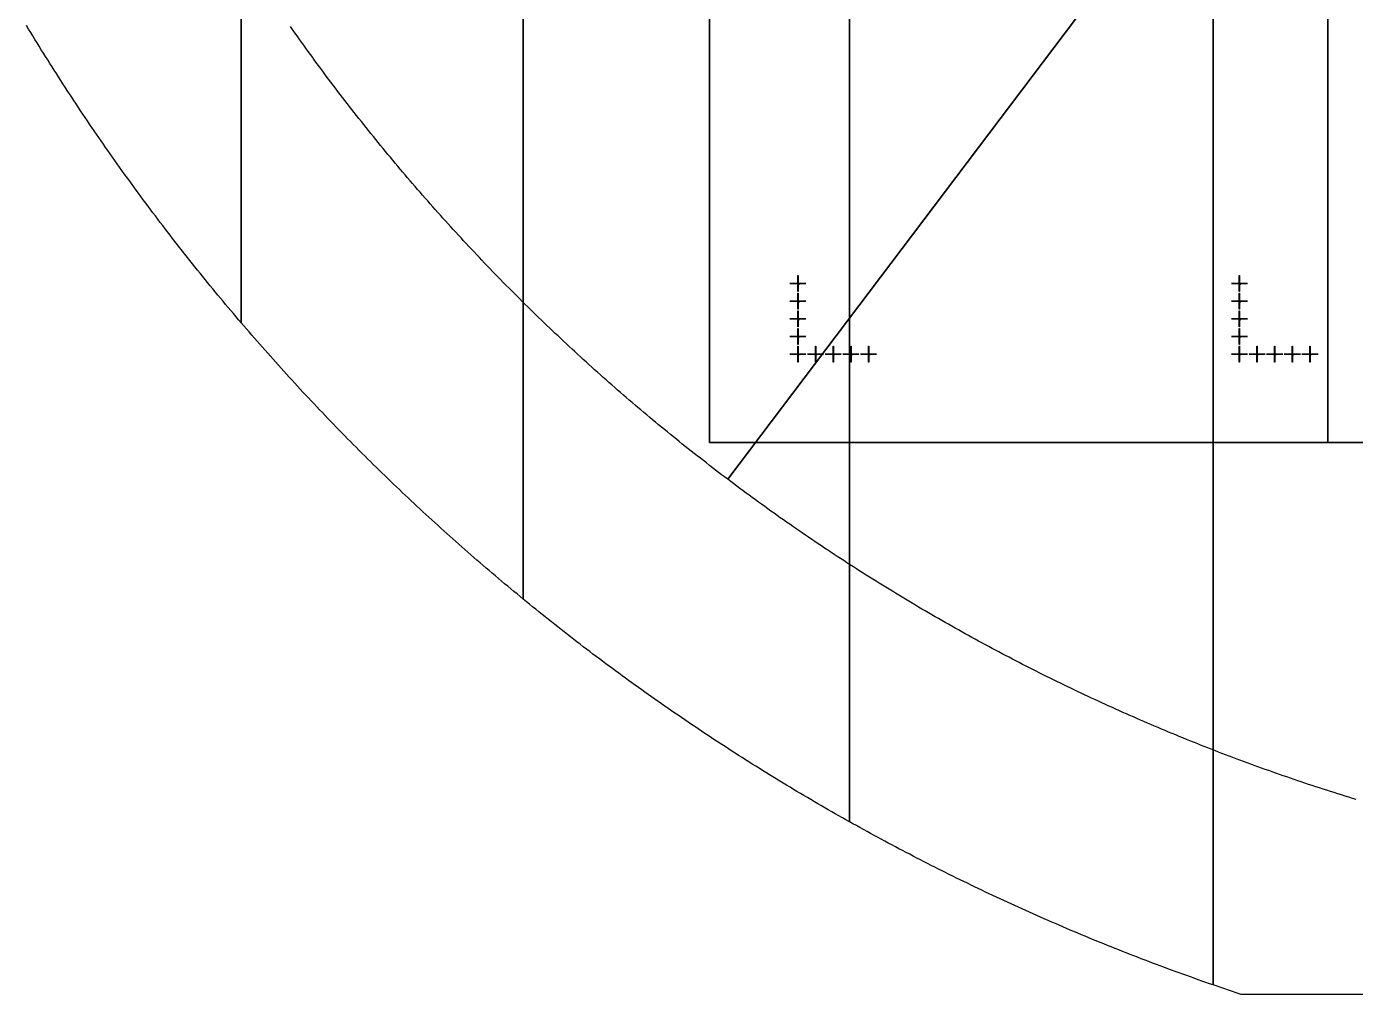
# Model space of a CAD drawing. Extents: x -25400 to 25400, y -24113 to 25400.
# Drawn here: x -21741 to -6690, y -24113 to -13144 of the extents above; entities that cross this region are included whole.
import ezdxf

# ---------------------------------------------------------------- set-up
doc = ezdxf.new("R2010")
doc.units = 0
for name, color, linetype in [('L0D0', 1, 'CONTINUOUS'), ('L1D0', 2, 'CONTINUOUS'), ('L3D0', 3, 'CONTINUOUS')]:
    doc.layers.add(name, color=color, linetype=linetype)

msp = doc.modelspace()

# ---------------------------------------------------------------- linework, layer by layer
at = {"layer": 'L0D0'}
for points in [[(-4251.735, -24112.788), (-7983.296, -24112.788), (-7996.667, -24108.366), (-8040.032, -24093.939), (-8083.372, -24079.433), (-8126.685, -24064.85), (-8169.972, -24050.188), (-8213.232, -24035.449), (-8256.466, -24020.632), (-8299.673, -24005.737), (-8299.673, 24005.737)], [(-12421.944, 22155.255), (-12421.944, -22155.255), (-12461.788, -22132.868), (-12501.591, -22110.41), (-12541.355, -22087.88), (-12581.077, -22065.278), (-12620.759, -22042.605), (-12660.4, -22019.861), (-12700, -21997.045), (-12739.559, -21974.158), (-12779.077, -21951.2), (-12818.553, -21928.171), (-12857.988, -21905.071), (-12897.381, -21881.901), (-12936.732, -21858.659), (-12976.042, -21835.346), (-13015.309, -21811.963), (-13054.534, -21788.509), (-13093.718, -21764.985), (-13132.858, -21741.39), (-13171.956, -21717.725), (-13211.012, -21693.989), (-13250.025, -21670.183), (-13288.995, -21646.307), (-13327.922, -21622.361), (-13366.805, -21598.345), (-13405.646, -21574.259), (-13444.443, -21550.104), (-13483.196, -21525.878), (-13521.906, -21501.583), (-13560.572, -21477.218), (-13599.194, -21452.783), (-13637.772, -21428.28), (-13676.306, -21403.706), (-13714.796, -21379.064), (-13753.241, -21354.352), (-13791.642, -21329.571), (-13829.998, -21304.721), (-13868.31, -21279.802), (-13906.576, -21254.815), (-13944.798, -21229.758), (-13982.974, -21204.633), (-14021.105, -21179.439), (-14059.191, -21154.176), (-14097.231, -21128.845), (-14135.225, -21103.445), (-14173.174, -21077.978), (-14211.077, -21052.442), (-14248.933, -21026.838), (-14286.744, -21001.165), (-14324.509, -20975.425), (-14362.227, -20949.617), (-14399.898, -20923.741), (-14437.523, -20897.797), (-14475.101, -20871.786), (-14512.633, -20845.707), (-14550.117, -20819.56), (-14587.554, -20793.347), (-14624.944, -20767.065), (-14662.287, -20740.717), (-14699.582, -20714.302), (-14736.83, -20687.819), (-14774.03, -20661.269), (-14811.182, -20634.653), (-14848.286, -20607.97), (-14885.342, -20581.22), (-14922.35, -20554.403), (-14959.309, -20527.52), (-14996.22, -20500.57), (-15033.083, -20473.554), (-15069.897, -20446.472), (-15106.662, -20419.323), (-15143.378, -20392.109), (-15180.045, -20364.828), (-15216.663, -20337.482), (-15253.232, -20310.069), (-15289.751, -20282.591), (-15326.221, -20255.047), (-15362.641, -20227.438), (-15399.012, -20199.763), (-15435.333, -20172.023), (-15471.603, -20144.217), (-15507.824, -20116.347), (-15543.994, -20088.411), (-15580.114, -20060.41), (-15616.184, -20032.344), (-15652.203, -20004.213), (-15688.171, -19976.018), (-15724.089, -19947.757), (-15759.956, -19919.433), (-15795.771, -19891.043), (-15831.536, -19862.59), (-15867.249, -19834.072), (-15902.911, -19805.49), (-15938.522, -19776.843), (-15974.08, -19748.133), (-16009.587, -19719.359), (-16045.043, -19690.521), (-16080.446, -19661.619), (-16115.797, -19632.653), (-16115.797, 19632.653)], [(-8299.673, 22155.255), (-8299.673, -24005.737), (-8342.854, -23990.765), (-8386.007, -23975.715), (-8429.133, -23960.587), (-8472.232, -23945.381), (-8515.303, -23930.098), (-8558.347, -23914.738), (-8601.363, -23899.3), (-8644.351, -23883.785), (-8687.312, -23868.193), (-8730.244, -23852.523), (-8773.148, -23836.776), (-8816.023, -23820.952), (-8858.87, -23805.05), (-8901.688, -23789.072), (-8944.478, -23773.017), (-8987.238, -23756.884), (-9029.97, -23740.675), (-9072.672, -23724.389), (-9115.345, -23708.026), (-9157.988, -23691.586), (-9200.602, -23675.07), (-9243.185, -23658.477), (-9285.739, -23641.807), (-9328.263, -23625.061), (-9370.757, -23608.238), (-9413.22, -23591.339), (-9455.653, -23574.364), (-9498.055, -23557.312), (-9540.427, -23540.184), (-9582.767, -23522.98), (-9625.077, -23505.699), (-9667.355, -23488.343), (-9709.602, -23470.91), (-9751.818, -23453.402), (-9794.002, -23435.817), (-9836.154, -23418.157), (-9878.275, -23400.421), (-9920.364, -23382.609), (-9962.42, -23364.721), (-10004.444, -23346.758), (-10046.436, -23328.719), (-10088.395, -23310.604), (-10130.322, -23292.415), (-10172.216, -23274.149), (-10214.077, -23255.809), (-10255.904, -23237.393), (-10297.699, -23218.902), (-10339.46, -23200.335), (-10381.188, -23181.694), (-10422.882, -23162.977), (-10464.543, -23144.186), (-10506.169, -23125.32), (-10547.762, -23106.378), (-10589.32, -23087.362), (-10630.844, -23068.271), (-10672.334, -23049.106), (-10713.789, -23029.866), (-10755.21, -23010.551), (-10796.595, -22991.162), (-10837.946, -22971.698), (-10879.262, -22952.16), (-10920.542, -22932.548), (-10961.787, -22912.862), (-11002.997, -22893.101), (-11044.171, -22873.266), (-11085.309, -22853.357), (-11126.411, -22833.374), (-11167.477, -22813.317), (-11208.507, -22793.187), (-11249.501, -22772.982), (-11290.459, -22752.704), (-11331.379, -22732.352), (-11372.264, -22711.927), (-11413.111, -22691.428), (-11453.921, -22670.855), (-11494.695, -22650.21), (-11535.431, -22629.491), (-11576.129, -22608.698), (-11616.791, -22587.832), (-11657.414, -22566.894), (-11698, -22545.882), (-11738.548, -22524.797), (-11779.058, -22503.639), (-11819.53, -22482.409), (-11859.964, -22461.105), (-11900.359, -22439.729), (-11940.716, -22418.281), (-11981.034, -22396.759), (-12021.313, -22375.166), (-12061.553, -22353.499), (-12101.755, -22331.761), (-12141.917, -22309.95), (-12182.04, -22288.067), (-12222.123, -22266.111), (-12262.167, -22244.084), (-12302.171, -22221.984), (-12342.135, -22199.813), (-12382.059, -22177.57), (-12421.944, -22155.255), (-12421.944, 22155.255)], [(-16115.797, 19632.653), (-16115.797, -19632.653), (-16151.096, -19603.624), (-16186.343, -19574.532), (-16221.538, -19545.376), (-16256.68, -19516.157), (-16291.769, -19486.874), (-16326.805, -19457.529), (-16361.789, -19428.12), (-16396.72, -19398.649), (-16431.597, -19369.115), (-16466.422, -19339.518), (-16501.193, -19309.859), (-16535.91, -19280.137), (-16570.574, -19250.352), (-16605.185, -19220.506), (-16639.742, -19190.597), (-16674.245, -19160.625), (-16708.693, -19130.592), (-16743.088, -19100.497), (-16777.429, -19070.34), (-16811.715, -19040.122), (-16845.947, -19009.842), (-16880.124, -18979.5), (-16914.247, -18949.096), (-16948.315, -18918.632), (-16982.328, -18888.106), (-17016.286, -18857.519), (-17050.189, -18826.871), (-17084.036, -18796.162), (-17117.829, -18765.392), (-17151.566, -18734.561), (-17185.247, -18703.67), (-17218.873, -18672.718), (-17252.443, -18641.706), (-17285.957, -18610.633), (-17319.416, -18579.501), (-17352.818, -18548.308), (-17386.164, -18517.055), (-17419.454, -18485.741), (-17452.687, -18454.369), (-17485.864, -18422.936), (-17518.984, -18391.444), (-17552.047, -18359.892), (-17585.054, -18328.281), (-17618.004, -18296.61), (-17650.897, -18264.88), (-17683.732, -18233.091), (-17716.51, -18201.243), (-17749.231, -18169.336), (-17781.895, -18137.371), (-17814.501, -18105.346), (-17847.049, -18073.263), (-17879.54, -18041.122), (-17911.972, -18008.922), (-17944.347, -17976.663), (-17976.663, -17944.347), (-18008.922, -17911.972), (-18041.122, -17879.54), (-18073.263, -17847.049), (-18105.346, -17814.501), (-18137.371, -17781.895), (-18169.336, -17749.231), (-18201.243, -17716.51), (-18233.091, -17683.732), (-18264.88, -17650.897), (-18296.61, -17618.004), (-18328.281, -17585.054), (-18359.892, -17552.047), (-18391.444, -17518.984), (-18422.936, -17485.864), (-18454.369, -17452.687), (-18485.741, -17419.454), (-18517.055, -17386.164), (-18548.308, -17352.818), (-18579.501, -17319.416), (-18610.633, -17285.957), (-18641.706, -17252.443), (-18672.718, -17218.873), (-18703.67, -17185.247), (-18734.561, -17151.566), (-18765.392, -17117.829), (-18796.162, -17084.036), (-18826.871, -17050.189), (-18857.519, -17016.286), (-18888.106, -16982.328), (-18918.632, -16948.315), (-18949.096, -16914.247), (-18979.5, -16880.124), (-19009.842, -16845.947), (-19040.122, -16811.715), (-19070.34, -16777.429), (-19100.497, -16743.088), (-19130.592, -16708.693), (-19160.625, -16674.245), (-19190.597, -16639.742), (-19220.506, -16605.185), (-19250.352, -16570.574), (-19280.137, -16535.91), (-19309.859, -16501.193), (-19309.859, 16501.193)], [(-19309.859, 16501.193), (-19309.859, -16501.193), (-19339.518, -16466.422), (-19369.115, -16431.597), (-19398.649, -16396.72), (-19428.12, -16361.789), (-19457.529, -16326.805), (-19486.874, -16291.769), (-19516.157, -16256.68), (-19545.376, -16221.538), (-19574.532, -16186.343), (-19603.624, -16151.096), (-19632.653, -16115.797), (-19661.619, -16080.446), (-19690.521, -16045.043), (-19719.359, -16009.587), (-19748.133, -15974.08), (-19776.843, -15938.522), (-19805.49, -15902.911), (-19834.072, -15867.249), (-19862.59, -15831.536), (-19891.043, -15795.771), (-19919.433, -15759.956), (-19947.757, -15724.089), (-19976.018, -15688.171), (-20004.213, -15652.203), (-20032.344, -15616.184), (-20060.41, -15580.114), (-20088.411, -15543.994), (-20116.347, -15507.824), (-20144.217, -15471.603), (-20172.023, -15435.333), (-20199.763, -15399.012), (-20227.438, -15362.641), (-20255.047, -15326.221), (-20282.591, -15289.751), (-20310.069, -15253.232), (-20337.482, -15216.663), (-20364.828, -15180.045), (-20392.109, -15143.378), (-20419.323, -15106.662), (-20446.472, -15069.897), (-20473.554, -15033.083), (-20500.57, -14996.22), (-20527.52, -14959.309), (-20554.403, -14922.35), (-20581.22, -14885.342), (-20607.97, -14848.286), (-20634.653, -14811.182), (-20661.269, -14774.03), (-20687.819, -14736.83), (-20714.302, -14699.582), (-20740.717, -14662.287), (-20767.065, -14624.944), (-20793.347, -14587.554), (-20819.56, -14550.117), (-20845.707, -14512.633), (-20871.786, -14475.101), (-20897.797, -14437.523), (-20923.741, -14399.898), (-20949.617, -14362.227), (-20975.425, -14324.509), (-21001.165, -14286.744), (-21026.838, -14248.933), (-21052.442, -14211.077), (-21077.978, -14173.174), (-21103.445, -14135.225), (-21128.845, -14097.231), (-21154.176, -14059.191), (-21179.439, -14021.105), (-21204.633, -13982.974), (-21229.758, -13944.798), (-21254.815, -13906.576), (-21279.802, -13868.31), (-21304.721, -13829.998), (-21329.571, -13791.642), (-21354.352, -13753.241), (-21379.064, -13714.796), (-21403.706, -13676.306), (-21428.28, -13637.772), (-21452.783, -13599.194), (-21477.218, -13560.572), (-21501.583, -13521.906), (-21525.878, -13483.196), (-21550.104, -13444.443), (-21574.259, -13405.646), (-21598.345, -13366.805), (-21622.361, -13327.922), (-21646.307, -13288.995), (-21670.183, -13250.025), (-21693.989, -13211.012), (-21717.725, -13171.956), (-21741.39, -13132.858)], [(0, 0), (-13800.333, -18274.595), (-13834.946, -18248.405), (-13869.508, -18222.15), (-13904.021, -18195.829), (-13938.484, -18169.443), (-13972.897, -18142.991), (-14007.26, -18116.475), (-14041.573, -18089.893), (-14075.835, -18063.247), (-14110.046, -18036.535), (-14144.207, -18009.759), (-14178.317, -17982.918), (-14212.376, -17956.012), (-14246.384, -17929.042), (-14280.34, -17902.008), (-14314.246, -17874.909), (-14348.1, -17847.746), (-14381.902, -17820.519), (-14415.653, -17793.228), (-14449.352, -17765.873), (-14482.999, -17738.454), (-14516.594, -17710.971), (-14550.137, -17683.425), (-14583.628, -17655.815), (-14617.066, -17628.142), (-14650.452, -17600.405), (-14683.785, -17572.605), (-14717.065, -17544.743), (-14750.293, -17516.817), (-14783.467, -17488.828), (-14816.589, -17460.776), (-14849.657, -17432.662), (-14882.672, -17404.485), (-14915.633, -17376.245), (-14948.541, -17347.943), (-14981.395, -17319.579), (-15014.195, -17291.152), (-15046.941, -17262.664), (-15079.634, -17234.113), (-15112.272, -17205.5), (-15144.856, -17176.826), (-15177.385, -17148.09), (-15209.86, -17119.292), (-15242.28, -17090.433), (-15274.646, -17061.512), (-15306.956, -17032.53), (-15339.212, -17003.487), (-15371.412, -16974.383), (-15403.558, -16945.218), (-15435.648, -16915.992), (-15467.682, -16886.705), (-15499.661, -16857.358), (-15531.584, -16827.95), (-15563.452, -16798.481), (-15595.263, -16768.952), (-15627.019, -16739.363), (-15658.718, -16709.714), (-15690.361, -16680.005), (-15721.948, -16650.236), (-15753.478, -16620.407), (-15784.952, -16590.518), (-15816.369, -16560.57), (-15847.729, -16530.562), (-15879.032, -16500.495), (-15910.278, -16470.369), (-15941.467, -16440.183), (-15972.599, -16409.938), (-16003.673, -16379.635), (-16034.69, -16349.272), (-16065.65, -16318.851), (-16096.551, -16288.371), (-16127.395, -16257.833), (-16158.181, -16227.236), (-16188.908, -16196.581), (-16219.578, -16165.868), (-16250.189, -16135.097), (-16280.742, -16104.268), (-16311.237, -16073.38), (-16341.673, -16042.436), (-16372.05, -16011.433), (-16402.368, -15980.373), (-16432.627, -15949.256), (-16462.828, -15918.081), (-16492.969, -15886.849), (-16523.051, -15855.56), (-16553.074, -15824.214), (-16583.037, -15792.811), (-16612.94, -15761.352), (-16642.784, -15729.836), (-16672.568, -15698.263), (-16702.293, -15666.634), (-16731.957, -15634.949), (-16761.561, -15603.207), (-16791.105, -15571.41), (-16820.588, -15539.556), (-16850.011, -15507.647), (-16879.374, -15475.682), (-16908.676, -15443.661), (-16937.917, -15411.585), (-16967.098, -15379.454), (-16996.217, -15347.267), (-17025.275, -15315.025), (-17054.273, -15282.728), (-17083.208, -15250.377), (-17112.083, -15217.97), (-17140.896, -15185.509), (-17169.648, -15152.993), (-17198.337, -15120.423), (-17226.966, -15087.798), (-17255.532, -15055.12), (-17284.036, -15022.387), (-17312.478, -14989.6), (-17340.858, -14956.759), (-17369.175, -14923.865), (-17397.431, -14890.917), (-17425.623, -14857.916), (-17453.753, -14824.861), (-17481.821, -14791.753), (-17509.825, -14758.591), (-17537.767, -14725.377), (-17565.646, -14692.11), (-17593.461, -14658.79), (-17621.214, -14625.417), (-17648.903, -14591.992), (-17676.528, -14558.515), (-17704.09, -14524.985), (-17731.589, -14491.403), (-17759.024, -14457.769), (-17786.395, -14424.083), (-17813.702, -14390.345), (-17840.945, -14356.555), (-17868.124, -14322.714), (-17895.239, -14288.821), (-17922.29, -14254.877), (-17949.276, -14220.882), (-17976.198, -14186.836), (-18003.055, -14152.739), (-18029.847, -14118.591), (-18056.575, -14084.392), (-18083.238, -14050.143), (-18109.836, -14015.843), (-18136.368, -13981.493), (-18162.836, -13947.092), (-18189.238, -13912.642), (-18215.576, -13878.141), (-18241.847, -13843.591), (-18268.053, -13808.991), (-18294.194, -13774.341), (-18320.268, -13739.642), (-18346.277, -13704.894), (-18372.22, -13670.096), (-18398.097, -13635.249), (-18423.908, -13600.353), (-18449.653, -13565.408), (-18475.331, -13530.415), (-18500.944, -13495.373), (-18526.489, -13460.282), (-18551.968, -13425.143), (-18577.381, -13389.956), (-18602.726, -13354.721), (-18628.005, -13319.438), (-18653.217, -13284.107), (-18678.362, -13248.728), (-18703.44, -13213.302), (-18728.45, -13177.828), (-18753.394, -13142.307)], [(-6683.205, -21903.077), (-6724.707, -21890.37), (-6766.186, -21877.585), (-6807.64, -21864.721), (-6849.07, -21851.779), (-6890.475, -21838.758), (-6931.855, -21825.659), (-6973.21, -21812.481), (-7014.541, -21799.225), (-7055.846, -21785.891), (-7097.126, -21772.478), (-7138.38, -21758.987), (-7179.609, -21745.418), (-7220.812, -21731.771), (-7261.989, -21718.046), (-7303.14, -21704.243), (-7344.264, -21690.361), (-7385.363, -21676.402), (-7426.434, -21662.365), (-7467.479, -21648.251), (-7508.498, -21634.058), (-7549.489, -21619.788), (-7590.453, -21605.44), (-7631.39, -21591.014), (-7672.299, -21576.511), (-7713.181, -21561.93), (-7754.035, -21547.272), (-7794.862, -21532.537), (-7835.66, -21517.724), (-7876.43, -21502.833), (-7917.172, -21487.866), (-7957.886, -21472.821), (-7998.57, -21457.7), (-8039.226, -21442.501), (-8079.854, -21427.225), (-8120.452, -21411.872), (-8161.021, -21396.442), (-8201.561, -21380.936), (-8242.071, -21365.352), (-8282.552, -21349.692), (-8323.002, -21333.955), (-8363.423, -21318.141), (-8403.814, -21302.251), (-8444.175, -21286.284), (-8484.505, -21270.241), (-8524.805, -21254.122), (-8565.075, -21237.926), (-8605.313, -21221.654), (-8645.521, -21205.305), (-8685.697, -21188.881), (-8725.843, -21172.38), (-8765.957, -21155.803), (-8806.039, -21139.15), (-8846.09, -21122.421), (-8886.109, -21105.617), (-8926.096, -21088.736), (-8966.052, -21071.78), (-9005.975, -21054.748), (-9045.865, -21037.641), (-9085.723, -21020.458), (-9125.549, -21003.199), (-9165.341, -20985.865), (-9205.101, -20968.455), (-9244.828, -20950.97), (-9284.521, -20933.41), (-9324.181, -20915.775), (-9363.808, -20898.065), (-9403.401, -20880.279), (-9442.96, -20862.419), (-9482.485, -20844.483), (-9521.976, -20826.473), (-9561.433, -20808.388), (-9600.856, -20790.228), (-9640.244, -20771.993), (-9679.597, -20753.684), (-9718.916, -20735.3), (-9758.2, -20716.842), (-9797.448, -20698.309), (-9836.662, -20679.702), (-9875.84, -20661.021), (-9914.983, -20642.265), (-9954.09, -20623.435), (-9993.161, -20604.532), (-10032.197, -20585.554), (-10071.196, -20566.502), (-10110.159, -20547.376), (-10149.086, -20528.177), (-10187.977, -20508.904), (-10226.831, -20489.557), (-10265.648, -20470.136), (-10304.428, -20450.642), (-10343.171, -20431.075), (-10381.877, -20411.434), (-10420.546, -20391.719), (-10459.177, -20371.932), (-10497.771, -20352.071), (-10536.327, -20332.137), (-10574.845, -20312.131), (-10613.326, -20292.051), (-10651.768, -20271.898), (-10690.171, -20251.672), (-10728.537, -20231.374), (-10766.864, -20211.003), (-10805.152, -20190.56), (-10843.401, -20170.043), (-10881.612, -20149.455), (-10919.783, -20128.794), (-10957.915, -20108.061), (-10996.008, -20087.255), (-11034.061, -20066.377), (-11072.074, -20045.428), (-11110.048, -20024.406), (-11147.982, -20003.312), (-11185.876, -19982.147), (-11223.73, -19960.909), (-11261.543, -19939.6), (-11299.316, -19918.219), (-11337.048, -19896.767), (-11374.74, -19875.243), (-11412.39, -19853.648), (-11450, -19831.982), (-11487.569, -19810.244), (-11525.096, -19788.435), (-11562.582, -19766.555), (-11600.026, -19744.604), (-11637.429, -19722.582), (-11674.79, -19700.49), (-11712.109, -19678.326), (-11749.385, -19656.092), (-11786.62, -19633.787), (-11823.812, -19611.412), (-11860.962, -19588.966), (-11898.069, -19566.449), (-11935.134, -19543.863), (-11972.155, -19521.206), (-12009.134, -19498.479), (-12046.069, -19475.683), (-12082.962, -19452.816), (-12119.81, -19429.879), (-12156.616, -19406.872), (-12193.377, -19383.796), (-12230.095, -19360.65), (-12266.769, -19337.435), (-12303.398, -19314.15), (-12339.984, -19290.796), (-12376.525, -19267.372), (-12413.022, -19243.879), (-12449.474, -19220.317), (-12485.881, -19196.686), (-12522.244, -19172.986), (-12558.562, -19149.217), (-12594.834, -19125.38), (-12631.061, -19101.474), (-12667.243, -19077.499), (-12703.379, -19053.455), (-12739.47, -19029.343), (-12775.515, -19005.163), (-12811.514, -18980.914), (-12847.467, -18956.597), (-12883.374, -18932.213), (-12919.235, -18907.76), (-12955.049, -18883.239), (-12990.816, -18858.65), (-13026.537, -18833.994), (-13062.211, -18809.27), (-13097.839, -18784.478), (-13133.419, -18759.619), (-13168.952, -18734.693), (-13204.438, -18709.699), (-13239.876, -18684.638), (-13275.267, -18659.51), (-13310.61, -18634.314), (-13345.905, -18609.052), (-13381.152, -18583.723), (-13416.351, -18558.328), (-13451.502, -18532.865), (-13486.605, -18507.336), (-13521.659, -18481.741), (-13556.665, -18456.079), (-13591.621, -18430.351), (-13626.53, -18404.556), (-13661.389, -18378.696), (-13696.199, -18352.769), (-13730.96, -18326.777), (-13765.671, -18300.719), (-13800.333, -18274.595), (0, 0)]]:
    msp.add_lwpolyline(points, dxfattribs=at)
at = {"layer": 'L1D0'}
for points in [[(-13095.5, -16057.4), (-13095.5, -16054.9), (-13012.5, -16054.9), (-13012.5, -16057.4)], [(-13004.7, -16061.15), (-13004.7, -16056.35), (-13009.5, -16056.35), (-13009.5, -16055.95), (-13004.7, -16055.95), (-13004.7, -16051.15), (-13004.3, -16051.15), (-13004.3, -16055.95), (-12999.5, -16055.95), (-12999.5, -16056.35), (-13004.3, -16056.35), (-13004.3, -16061.15)], [(-13005.75, -16048.15), (-13005.75, -15965.15), (-13003.25, -15965.15), (-13003.25, -16048.15)], [(-13005.75, -16147.15), (-13005.75, -16064.15), (-13003.25, -16064.15), (-13003.25, -16147.15)], [(-12998.5, -16066.706), (-12998.5, -16063.15), (-12994.056, -16063.15), (-12994.056, -16064.039), (-12997.611, -16064.039), (-12997.611, -16065.817), (-12994.944, -16065.817), (-12994.944, -16066.706)], [(-12998.5, -16069.372), (-12998.5, -16068.483), (-12994.944, -16068.483), (-12994.944, -16069.372)], [(-12996.5, -16057.4), (-12996.5, -16054.9), (-12913.5, -16054.9), (-12913.5, -16057.4)], [(-12994.944, -16068.483), (-12994.944, -16066.706), (-12994.056, -16066.706), (-12994.056, -16068.483)], [(-8095.5, -16057.4), (-8095.5, -16054.9), (-8012.5, -16054.9), (-8012.5, -16057.4)], [(-8004.7, -16061.15), (-8004.7, -16056.35), (-8009.5, -16056.35), (-8009.5, -16055.95), (-8004.7, -16055.95), (-8004.7, -16051.15), (-8004.3, -16051.15), (-8004.3, -16055.95), (-7999.5, -16055.95), (-7999.5, -16056.35), (-8004.3, -16056.35), (-8004.3, -16061.15)], [(-8005.75, -16048.15), (-8005.75, -15965.15), (-8003.25, -15965.15), (-8003.25, -16048.15)], [(-8005.75, -16147.15), (-8005.75, -16064.15), (-8003.25, -16064.15), (-8003.25, -16147.15)], [(-7998.5, -16066.706), (-7998.5, -16063.15), (-7994.056, -16063.15), (-7994.056, -16064.039), (-7997.611, -16064.039), (-7997.611, -16065.817), (-7994.944, -16065.817), (-7994.944, -16066.706)], [(-7998.5, -16069.372), (-7998.5, -16068.483), (-7994.944, -16068.483), (-7994.944, -16069.372)], [(-7996.5, -16057.4), (-7996.5, -16054.9), (-7913.5, -16054.9), (-7913.5, -16057.4)], [(-7994.944, -16068.483), (-7994.944, -16066.706), (-7994.056, -16066.706), (-7994.056, -16068.483)], [(-13095.5, -16257.4), (-13095.5, -16254.9), (-13012.5, -16254.9), (-13012.5, -16257.4)], [(-13004.7, -16261.15), (-13004.7, -16256.35), (-13009.5, -16256.35), (-13009.5, -16255.95), (-13004.7, -16255.95), (-13004.7, -16251.15), (-13004.3, -16251.15), (-13004.3, -16255.95), (-12999.5, -16255.95), (-12999.5, -16256.35), (-13004.3, -16256.35), (-13004.3, -16261.15)], [(-13005.75, -16248.15), (-13005.75, -16165.15), (-13003.25, -16165.15), (-13003.25, -16248.15)], [(-12996.5, -16257.4), (-12996.5, -16254.9), (-12913.5, -16254.9), (-12913.5, -16257.4)], [(-8095.5, -16257.4), (-8095.5, -16254.9), (-8012.5, -16254.9), (-8012.5, -16257.4)], [(-8004.7, -16261.15), (-8004.7, -16256.35), (-8009.5, -16256.35), (-8009.5, -16255.95), (-8004.7, -16255.95), (-8004.7, -16251.15), (-8004.3, -16251.15), (-8004.3, -16255.95), (-7999.5, -16255.95), (-7999.5, -16256.35), (-8004.3, -16256.35), (-8004.3, -16261.15)], [(-8005.75, -16248.15), (-8005.75, -16165.15), (-8003.25, -16165.15), (-8003.25, -16248.15)], [(-7996.5, -16257.4), (-7996.5, -16254.9), (-7913.5, -16254.9), (-7913.5, -16257.4)], [(-13005.75, -16347.15), (-13005.75, -16264.15), (-13003.25, -16264.15), (-13003.25, -16347.15)], [(-13005.75, -16448.15), (-13005.75, -16365.15), (-13003.25, -16365.15), (-13003.25, -16448.15)], [(-12995.833, -16269.372), (-12995.833, -16267.594), (-12998.5, -16267.594), (-12998.5, -16265.817), (-12997.611, -16265.817), (-12997.611, -16266.706), (-12995.833, -16266.706), (-12995.833, -16264.039), (-12996.722, -16264.039), (-12996.722, -16263.15), (-12994.944, -16263.15), (-12994.944, -16266.706), (-12994.056, -16266.706), (-12994.056, -16267.594), (-12994.944, -16267.594), (-12994.944, -16269.372)], [(-12997.611, -16265.817), (-12997.611, -16264.039), (-12996.722, -16264.039), (-12996.722, -16265.817)], [(-8005.75, -16347.15), (-8005.75, -16264.15), (-8003.25, -16264.15), (-8003.25, -16347.15)], [(-8005.75, -16448.15), (-8005.75, -16365.15), (-8003.25, -16365.15), (-8003.25, -16448.15)], [(-7995.833, -16269.372), (-7995.833, -16267.594), (-7998.5, -16267.594), (-7998.5, -16265.817), (-7997.611, -16265.817), (-7997.611, -16266.706), (-7995.833, -16266.706), (-7995.833, -16264.039), (-7996.722, -16264.039), (-7996.722, -16263.15), (-7994.944, -16263.15), (-7994.944, -16266.706), (-7994.056, -16266.706), (-7994.056, -16267.594), (-7994.944, -16267.594), (-7994.944, -16269.372)], [(-7997.611, -16265.817), (-7997.611, -16264.039), (-7996.722, -16264.039), (-7996.722, -16265.817)], [(-13095.5, -16457.4), (-13095.5, -16454.9), (-13012.5, -16454.9), (-13012.5, -16457.4)], [(-13004.7, -16461.15), (-13004.7, -16456.35), (-13009.5, -16456.35), (-13009.5, -16455.95), (-13004.7, -16455.95), (-13004.7, -16451.15), (-13004.3, -16451.15), (-13004.3, -16455.95), (-12999.5, -16455.95), (-12999.5, -16456.35), (-13004.3, -16456.35), (-13004.3, -16461.15)], [(-13005.75, -16547.15), (-13005.75, -16464.15), (-13003.25, -16464.15), (-13003.25, -16547.15)], [(-12998.5, -16464.039), (-12998.5, -16463.15), (-12994.944, -16463.15), (-12994.944, -16464.039)], [(-12998.5, -16469.372), (-12998.5, -16468.483), (-12994.944, -16468.483), (-12994.944, -16469.372)], [(-12997.611, -16466.706), (-12997.611, -16465.817), (-12994.944, -16465.817), (-12994.944, -16466.706)], [(-12996.5, -16457.4), (-12996.5, -16454.9), (-12913.5, -16454.9), (-12913.5, -16457.4)], [(-12994.944, -16465.817), (-12994.944, -16464.039), (-12994.056, -16464.039), (-12994.056, -16465.817)], [(-12994.944, -16468.483), (-12994.944, -16466.706), (-12994.056, -16466.706), (-12994.056, -16468.483)], [(-8095.5, -16457.4), (-8095.5, -16454.9), (-8012.5, -16454.9), (-8012.5, -16457.4)], [(-8004.7, -16461.15), (-8004.7, -16456.35), (-8009.5, -16456.35), (-8009.5, -16455.95), (-8004.7, -16455.95), (-8004.7, -16451.15), (-8004.3, -16451.15), (-8004.3, -16455.95), (-7999.5, -16455.95), (-7999.5, -16456.35), (-8004.3, -16456.35), (-8004.3, -16461.15)], [(-8005.75, -16547.15), (-8005.75, -16464.15), (-8003.25, -16464.15), (-8003.25, -16547.15)], [(-7998.5, -16464.039), (-7998.5, -16463.15), (-7994.944, -16463.15), (-7994.944, -16464.039)], [(-7998.5, -16469.372), (-7998.5, -16468.483), (-7994.944, -16468.483), (-7994.944, -16469.372)], [(-7997.611, -16466.706), (-7997.611, -16465.817), (-7994.944, -16465.817), (-7994.944, -16466.706)], [(-7996.5, -16457.4), (-7996.5, -16454.9), (-7913.5, -16454.9), (-7913.5, -16457.4)], [(-7994.944, -16465.817), (-7994.944, -16464.039), (-7994.056, -16464.039), (-7994.056, -16465.817)], [(-7994.944, -16468.483), (-7994.944, -16466.706), (-7994.056, -16466.706), (-7994.056, -16468.483)], [(-13095.5, -16657.4), (-13095.5, -16654.9), (-13012.5, -16654.9), (-13012.5, -16657.4)], [(-13004.7, -16661.15), (-13004.7, -16656.35), (-13009.5, -16656.35), (-13009.5, -16655.95), (-13004.7, -16655.95), (-13004.7, -16651.15), (-13004.3, -16651.15), (-13004.3, -16655.95), (-12999.5, -16655.95), (-12999.5, -16656.35), (-13004.3, -16656.35), (-13004.3, -16661.15)], [(-13005.75, -16648.15), (-13005.75, -16565.15), (-13003.25, -16565.15), (-13003.25, -16648.15)], [(-13005.75, -16747.15), (-13005.75, -16664.15), (-13003.25, -16664.15), (-13003.25, -16747.15)], [(-12998.5, -16664.928), (-12998.5, -16664.039), (-12997.611, -16664.039), (-12997.611, -16664.928)], [(-12998.5, -16669.372), (-12998.5, -16667.594), (-12997.611, -16667.594), (-12997.611, -16668.483), (-12994.056, -16668.483), (-12994.056, -16669.372)], [(-12997.611, -16664.039), (-12997.611, -16663.15), (-12994.944, -16663.15), (-12994.944, -16664.039)], [(-12997.611, -16667.594), (-12997.611, -16666.706), (-12995.833, -16666.706), (-12995.833, -16667.594)], [(-12996.5, -16657.4), (-12996.5, -16654.9), (-12913.5, -16654.9), (-12913.5, -16657.4)], [(-12995.833, -16666.706), (-12995.833, -16665.817), (-12994.944, -16665.817), (-12994.944, -16666.706)], [(-12994.944, -16665.817), (-12994.944, -16664.039), (-12994.056, -16664.039), (-12994.056, -16665.817)], [(-8095.5, -16657.4), (-8095.5, -16654.9), (-8012.5, -16654.9), (-8012.5, -16657.4)], [(-8004.7, -16661.15), (-8004.7, -16656.35), (-8009.5, -16656.35), (-8009.5, -16655.95), (-8004.7, -16655.95), (-8004.7, -16651.15), (-8004.3, -16651.15), (-8004.3, -16655.95), (-7999.5, -16655.95), (-7999.5, -16656.35), (-8004.3, -16656.35), (-8004.3, -16661.15)], [(-8005.75, -16648.15), (-8005.75, -16565.15), (-8003.25, -16565.15), (-8003.25, -16648.15)], [(-8005.75, -16747.15), (-8005.75, -16664.15), (-8003.25, -16664.15), (-8003.25, -16747.15)], [(-7998.5, -16664.928), (-7998.5, -16664.039), (-7997.611, -16664.039), (-7997.611, -16664.928)], [(-7998.5, -16669.372), (-7998.5, -16667.594), (-7997.611, -16667.594), (-7997.611, -16668.483), (-7994.056, -16668.483), (-7994.056, -16669.372)], [(-7997.611, -16664.039), (-7997.611, -16663.15), (-7994.944, -16663.15), (-7994.944, -16664.039)], [(-7997.611, -16667.594), (-7997.611, -16666.706), (-7995.833, -16666.706), (-7995.833, -16667.594)], [(-7996.5, -16657.4), (-7996.5, -16654.9), (-7913.5, -16654.9), (-7913.5, -16657.4)], [(-7995.833, -16666.706), (-7995.833, -16665.817), (-7994.944, -16665.817), (-7994.944, -16666.706)], [(-7994.944, -16665.817), (-7994.944, -16664.039), (-7994.056, -16664.039), (-7994.056, -16665.817)], [(-13095.5, -16857.4), (-13095.5, -16854.9), (-13012.5, -16854.9), (-13012.5, -16857.4)], [(-13004.7, -16861.15), (-13004.7, -16856.35), (-13009.5, -16856.35), (-13009.5, -16855.95), (-13004.7, -16855.95), (-13004.7, -16851.15), (-13004.3, -16851.15), (-13004.3, -16855.95), (-12999.5, -16855.95), (-12999.5, -16856.35), (-13004.3, -16856.35), (-13004.3, -16861.15)], [(-13005.75, -16848.15), (-13005.75, -16765.15), (-13003.25, -16765.15), (-13003.25, -16848.15)], [(-12996.5, -16857.4), (-12996.5, -16854.9), (-12913.5, -16854.9), (-12913.5, -16857.4)], [(-12895.5, -16857.4), (-12895.5, -16854.9), (-12812.5, -16854.9), (-12812.5, -16857.4)], [(-12804.7, -16861.15), (-12804.7, -16856.35), (-12809.5, -16856.35), (-12809.5, -16855.95), (-12804.7, -16855.95), (-12804.7, -16851.15), (-12804.3, -16851.15), (-12804.3, -16855.95), (-12799.5, -16855.95), (-12799.5, -16856.35), (-12804.3, -16856.35), (-12804.3, -16861.15)], [(-12805.75, -16848.15), (-12805.75, -16765.15), (-12803.25, -16765.15), (-12803.25, -16848.15)], [(-12796.5, -16857.4), (-12796.5, -16854.9), (-12713.5, -16854.9), (-12713.5, -16857.4)], [(-12695.5, -16857.4), (-12695.5, -16854.9), (-12612.5, -16854.9), (-12612.5, -16857.4)], [(-12604.7, -16861.15), (-12604.7, -16856.35), (-12609.5, -16856.35), (-12609.5, -16855.95), (-12604.7, -16855.95), (-12604.7, -16851.15), (-12604.3, -16851.15), (-12604.3, -16855.95), (-12599.5, -16855.95), (-12599.5, -16856.35), (-12604.3, -16856.35), (-12604.3, -16861.15)], [(-12605.75, -16848.15), (-12605.75, -16765.15), (-12603.25, -16765.15), (-12603.25, -16848.15)], [(-12596.5, -16857.4), (-12596.5, -16854.9), (-12513.5, -16854.9), (-12513.5, -16857.4)], [(-12495.5, -16857.4), (-12495.5, -16854.9), (-12412.5, -16854.9), (-12412.5, -16857.4)], [(-12404.7, -16861.15), (-12404.7, -16856.35), (-12409.5, -16856.35), (-12409.5, -16855.95), (-12404.7, -16855.95), (-12404.7, -16851.15), (-12404.3, -16851.15), (-12404.3, -16855.95), (-12399.5, -16855.95), (-12399.5, -16856.35), (-12404.3, -16856.35), (-12404.3, -16861.15)], [(-12405.75, -16848.15), (-12405.75, -16765.15), (-12403.25, -16765.15), (-12403.25, -16848.15)], [(-12396.5, -16857.4), (-12396.5, -16854.9), (-12313.5, -16854.9), (-12313.5, -16857.4)], [(-12295.5, -16857.4), (-12295.5, -16854.9), (-12212.5, -16854.9), (-12212.5, -16857.4)], [(-12204.7, -16861.15), (-12204.7, -16856.35), (-12209.5, -16856.35), (-12209.5, -16855.95), (-12204.7, -16855.95), (-12204.7, -16851.15), (-12204.3, -16851.15), (-12204.3, -16855.95), (-12199.5, -16855.95), (-12199.5, -16856.35), (-12204.3, -16856.35), (-12204.3, -16861.15)], [(-12205.75, -16848.15), (-12205.75, -16765.15), (-12203.25, -16765.15), (-12203.25, -16848.15)], [(-12196.5, -16857.4), (-12196.5, -16854.9), (-12113.5, -16854.9), (-12113.5, -16857.4)], [(-8095.5, -16857.4), (-8095.5, -16854.9), (-8012.5, -16854.9), (-8012.5, -16857.4)], [(-8004.7, -16861.15), (-8004.7, -16856.35), (-8009.5, -16856.35), (-8009.5, -16855.95), (-8004.7, -16855.95), (-8004.7, -16851.15), (-8004.3, -16851.15), (-8004.3, -16855.95), (-7999.5, -16855.95), (-7999.5, -16856.35), (-8004.3, -16856.35), (-8004.3, -16861.15)], [(-8005.75, -16848.15), (-8005.75, -16765.15), (-8003.25, -16765.15), (-8003.25, -16848.15)], [(-7996.5, -16857.4), (-7996.5, -16854.9), (-7913.5, -16854.9), (-7913.5, -16857.4)], [(-7895.5, -16857.4), (-7895.5, -16854.9), (-7812.5, -16854.9), (-7812.5, -16857.4)], [(-7804.7, -16861.15), (-7804.7, -16856.35), (-7809.5, -16856.35), (-7809.5, -16855.95), (-7804.7, -16855.95), (-7804.7, -16851.15), (-7804.3, -16851.15), (-7804.3, -16855.95), (-7799.5, -16855.95), (-7799.5, -16856.35), (-7804.3, -16856.35), (-7804.3, -16861.15)], [(-7805.75, -16848.15), (-7805.75, -16765.15), (-7803.25, -16765.15), (-7803.25, -16848.15)], [(-7796.5, -16857.4), (-7796.5, -16854.9), (-7713.5, -16854.9), (-7713.5, -16857.4)], [(-7695.5, -16857.4), (-7695.5, -16854.9), (-7612.5, -16854.9), (-7612.5, -16857.4)], [(-7604.7, -16861.15), (-7604.7, -16856.35), (-7609.5, -16856.35), (-7609.5, -16855.95), (-7604.7, -16855.95), (-7604.7, -16851.15), (-7604.3, -16851.15), (-7604.3, -16855.95), (-7599.5, -16855.95), (-7599.5, -16856.35), (-7604.3, -16856.35), (-7604.3, -16861.15)], [(-7605.75, -16848.15), (-7605.75, -16765.15), (-7603.25, -16765.15), (-7603.25, -16848.15)], [(-7596.5, -16857.4), (-7596.5, -16854.9), (-7513.5, -16854.9), (-7513.5, -16857.4)], [(-7495.5, -16857.4), (-7495.5, -16854.9), (-7412.5, -16854.9), (-7412.5, -16857.4)], [(-7404.7, -16861.15), (-7404.7, -16856.35), (-7409.5, -16856.35), (-7409.5, -16855.95), (-7404.7, -16855.95), (-7404.7, -16851.15), (-7404.3, -16851.15), (-7404.3, -16855.95), (-7399.5, -16855.95), (-7399.5, -16856.35), (-7404.3, -16856.35), (-7404.3, -16861.15)], [(-7405.75, -16848.15), (-7405.75, -16765.15), (-7403.25, -16765.15), (-7403.25, -16848.15)], [(-7396.5, -16857.4), (-7396.5, -16854.9), (-7313.5, -16854.9), (-7313.5, -16857.4)], [(-7295.5, -16857.4), (-7295.5, -16854.9), (-7212.5, -16854.9), (-7212.5, -16857.4)], [(-7204.7, -16861.15), (-7204.7, -16856.35), (-7209.5, -16856.35), (-7209.5, -16855.95), (-7204.7, -16855.95), (-7204.7, -16851.15), (-7204.3, -16851.15), (-7204.3, -16855.95), (-7199.5, -16855.95), (-7199.5, -16856.35), (-7204.3, -16856.35), (-7204.3, -16861.15)], [(-7205.75, -16848.15), (-7205.75, -16765.15), (-7203.25, -16765.15), (-7203.25, -16848.15)], [(-7196.5, -16857.4), (-7196.5, -16854.9), (-7113.5, -16854.9), (-7113.5, -16857.4)], [(-13005.75, -16947.15), (-13005.75, -16864.15), (-13003.25, -16864.15), (-13003.25, -16947.15)], [(-12997.611, -16869.372), (-12997.611, -16868.483), (-12996.722, -16868.483), (-12996.722, -16864.928), (-12997.611, -16864.928), (-12997.611, -16864.039), (-12996.722, -16864.039), (-12996.722, -16863.15), (-12995.833, -16863.15), (-12995.833, -16868.483), (-12994.944, -16868.483), (-12994.944, -16869.372)], [(-12805.75, -16947.15), (-12805.75, -16864.15), (-12803.25, -16864.15), (-12803.25, -16947.15)], [(-12798.5, -16864.928), (-12798.5, -16864.039), (-12797.611, -16864.039), (-12797.611, -16864.928)], [(-12798.5, -16869.372), (-12798.5, -16867.594), (-12797.611, -16867.594), (-12797.611, -16868.483), (-12794.056, -16868.483), (-12794.056, -16869.372)], [(-12797.611, -16864.039), (-12797.611, -16863.15), (-12794.944, -16863.15), (-12794.944, -16864.039)], [(-12797.611, -16867.594), (-12797.611, -16866.706), (-12795.833, -16866.706), (-12795.833, -16867.594)], [(-12795.833, -16866.706), (-12795.833, -16865.817), (-12794.944, -16865.817), (-12794.944, -16866.706)], [(-12794.944, -16865.817), (-12794.944, -16864.039), (-12794.056, -16864.039), (-12794.056, -16865.817)], [(-12605.75, -16947.15), (-12605.75, -16864.15), (-12603.25, -16864.15), (-12603.25, -16947.15)], [(-12598.5, -16864.039), (-12598.5, -16863.15), (-12594.944, -16863.15), (-12594.944, -16864.039)], [(-12598.5, -16869.372), (-12598.5, -16868.483), (-12594.944, -16868.483), (-12594.944, -16869.372)], [(-12597.611, -16866.706), (-12597.611, -16865.817), (-12594.944, -16865.817), (-12594.944, -16866.706)], [(-12594.944, -16865.817), (-12594.944, -16864.039), (-12594.056, -16864.039), (-12594.056, -16865.817)], [(-12594.944, -16868.483), (-12594.944, -16866.706), (-12594.056, -16866.706), (-12594.056, -16868.483)], [(-12405.75, -16947.15), (-12405.75, -16864.15), (-12403.25, -16864.15), (-12403.25, -16947.15)], [(-12395.833, -16869.372), (-12395.833, -16867.594), (-12398.5, -16867.594), (-12398.5, -16865.817), (-12397.611, -16865.817), (-12397.611, -16866.706), (-12395.833, -16866.706), (-12395.833, -16864.039), (-12396.722, -16864.039), (-12396.722, -16863.15), (-12394.944, -16863.15), (-12394.944, -16866.706), (-12394.056, -16866.706), (-12394.056, -16867.594), (-12394.944, -16867.594), (-12394.944, -16869.372)], [(-12397.611, -16865.817), (-12397.611, -16864.039), (-12396.722, -16864.039), (-12396.722, -16865.817)], [(-12205.75, -16947.15), (-12205.75, -16864.15), (-12203.25, -16864.15), (-12203.25, -16947.15)], [(-12198.5, -16866.706), (-12198.5, -16863.15), (-12194.056, -16863.15), (-12194.056, -16864.039), (-12197.611, -16864.039), (-12197.611, -16865.817), (-12194.944, -16865.817), (-12194.944, -16866.706)], [(-12198.5, -16869.372), (-12198.5, -16868.483), (-12194.944, -16868.483), (-12194.944, -16869.372)], [(-12194.944, -16868.483), (-12194.944, -16866.706), (-12194.056, -16866.706), (-12194.056, -16868.483)], [(-8005.75, -16947.15), (-8005.75, -16864.15), (-8003.25, -16864.15), (-8003.25, -16947.15)], [(-7997.611, -16869.372), (-7997.611, -16868.483), (-7996.722, -16868.483), (-7996.722, -16864.928), (-7997.611, -16864.928), (-7997.611, -16864.039), (-7996.722, -16864.039), (-7996.722, -16863.15), (-7995.833, -16863.15), (-7995.833, -16868.483), (-7994.944, -16868.483), (-7994.944, -16869.372)], [(-7805.75, -16947.15), (-7805.75, -16864.15), (-7803.25, -16864.15), (-7803.25, -16947.15)], [(-7798.5, -16864.928), (-7798.5, -16864.039), (-7797.611, -16864.039), (-7797.611, -16864.928)], [(-7798.5, -16869.372), (-7798.5, -16867.594), (-7797.611, -16867.594), (-7797.611, -16868.483), (-7794.056, -16868.483), (-7794.056, -16869.372)], [(-7797.611, -16864.039), (-7797.611, -16863.15), (-7794.944, -16863.15), (-7794.944, -16864.039)], [(-7797.611, -16867.594), (-7797.611, -16866.706), (-7795.833, -16866.706), (-7795.833, -16867.594)], [(-7795.833, -16866.706), (-7795.833, -16865.817), (-7794.944, -16865.817), (-7794.944, -16866.706)], [(-7794.944, -16865.817), (-7794.944, -16864.039), (-7794.056, -16864.039), (-7794.056, -16865.817)], [(-7605.75, -16947.15), (-7605.75, -16864.15), (-7603.25, -16864.15), (-7603.25, -16947.15)], [(-7598.5, -16864.039), (-7598.5, -16863.15), (-7594.944, -16863.15), (-7594.944, -16864.039)], [(-7598.5, -16869.372), (-7598.5, -16868.483), (-7594.944, -16868.483), (-7594.944, -16869.372)], [(-7597.611, -16866.706), (-7597.611, -16865.817), (-7594.944, -16865.817), (-7594.944, -16866.706)], [(-7594.944, -16865.817), (-7594.944, -16864.039), (-7594.056, -16864.039), (-7594.056, -16865.817)], [(-7594.944, -16868.483), (-7594.944, -16866.706), (-7594.056, -16866.706), (-7594.056, -16868.483)], [(-7405.75, -16947.15), (-7405.75, -16864.15), (-7403.25, -16864.15), (-7403.25, -16947.15)], [(-7395.833, -16869.372), (-7395.833, -16867.594), (-7398.5, -16867.594), (-7398.5, -16865.817), (-7397.611, -16865.817), (-7397.611, -16866.706), (-7395.833, -16866.706), (-7395.833, -16864.039), (-7396.722, -16864.039), (-7396.722, -16863.15), (-7394.944, -16863.15), (-7394.944, -16866.706), (-7394.056, -16866.706), (-7394.056, -16867.594), (-7394.944, -16867.594), (-7394.944, -16869.372)], [(-7397.611, -16865.817), (-7397.611, -16864.039), (-7396.722, -16864.039), (-7396.722, -16865.817)], [(-7205.75, -16947.15), (-7205.75, -16864.15), (-7203.25, -16864.15), (-7203.25, -16947.15)], [(-7198.5, -16866.706), (-7198.5, -16863.15), (-7194.056, -16863.15), (-7194.056, -16864.039), (-7197.611, -16864.039), (-7197.611, -16865.817), (-7194.944, -16865.817), (-7194.944, -16866.706)], [(-7198.5, -16869.372), (-7198.5, -16868.483), (-7194.944, -16868.483), (-7194.944, -16869.372)], [(-7194.944, -16868.483), (-7194.944, -16866.706), (-7194.056, -16866.706), (-7194.056, -16868.483)]]:
    msp.add_lwpolyline(points, close=True, dxfattribs=at)
at = {"layer": 'L3D0'}
for points in [[(-1.5, -10856.15), (-7001.5, -10856.15), (-7001.5, -17856.15), (-7004.5, -17856.15), (-7004.5, -10856.15), (-14004.5, -10856.15), (-14004.5, -17856.15), (-14007.5, -17856.15), (-14007.5, -10856.15), (-21010.5, -10856.15), (-21010.5, -10853.15), (-21007.5, -10853.15), (-14007.5, -10853.15), (-14004.5, -10853.15), (-7004.5, -10853.15), (-7001.5, -10853.15), (-1.5, -10853.15)], [(14007.5, -17859.15), (-14007.5, -17859.15), (-14007.5, -17856.15), (-14004.5, -17856.15), (-7004.5, -17856.15), (-7001.5, -17856.15), (-1.5, -17856.15)]]:
    msp.add_lwpolyline(points, dxfattribs=at)

doc.saveas('drawing.dxf')
